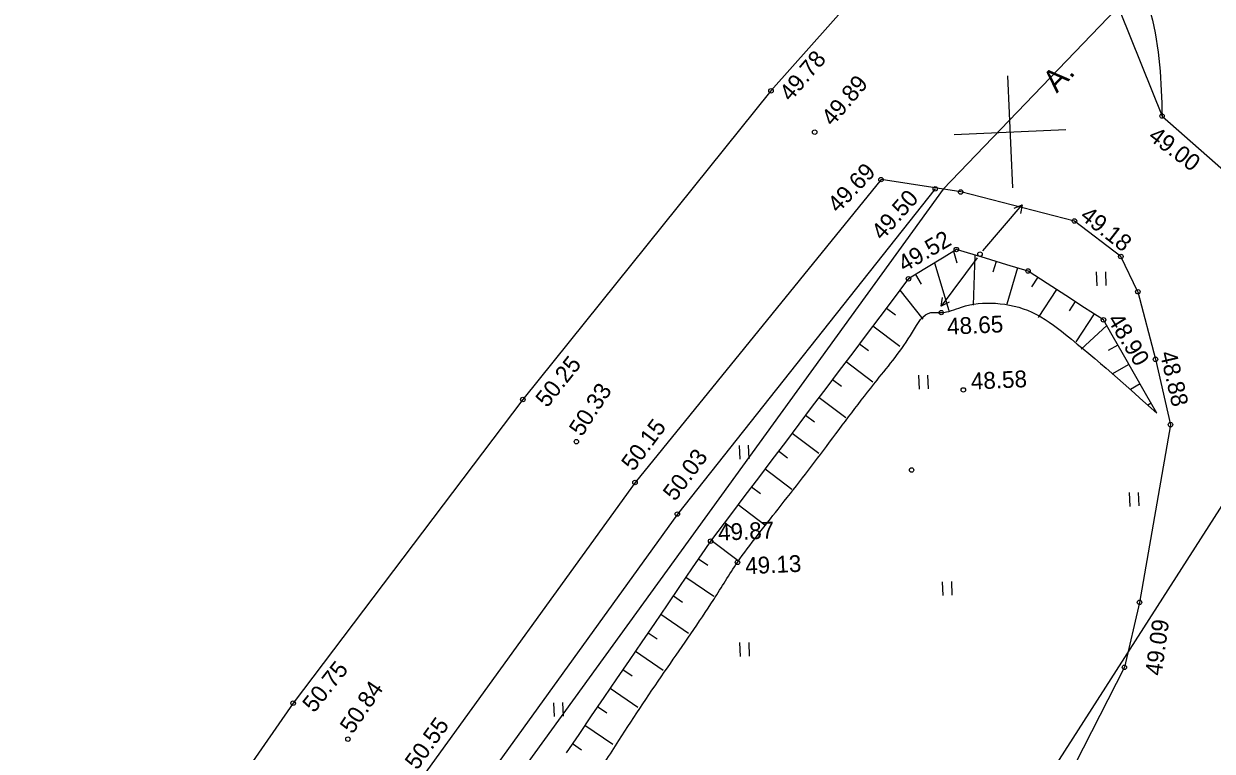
# Model space of a CAD drawing. Extents: x 641653 to 641999, y 6457621 to 6457927.
# Drawn here: x 641714 to 641767.1, y 6457802.3 to 6457834.8 of the extents above; entities that cross this region are included whole.
import ezdxf

# ---------------------------------------------------------------- set-up
doc = ezdxf.new("R2010")
doc.units = 0
for name, color, linetype in [('Level 12', 7, 'Continuous'), ('Level 15', 7, 'Continuous'), ('Level 17', 7, 'Continuous'), ('Level 30', 7, 'Continuous'), ('Level 31', 7, 'Continuous'), ('Level 41', 7, 'Continuous'), ('Level 42', 7, 'Continuous'), ('Level 54', 7, 'Continuous'), ('Level 58', 7, 'Continuous'), ('Level 59', 7, 'Continuous'), ('Level 61', 7, 'Continuous')]:
    doc.layers.add(name, color=color, linetype=linetype)

# ---------------------------------------------------------------- blocks, each defined once
blk = doc.blocks.new('KMNOOL')
at = {"layer": 'Level 12'}
for p, q in [((200, 0), (2900, 0)), ((2553.76, 176.18), (2900, 0)), ((2900, 0), (2553.76, -186.54))]:
    blk.add_line(p, q, dxfattribs=at)
blk = doc.blocks.new('KHEIN_')
at = {"layer": 'Level 41'}
for p, q in [((0, 620.11), (0, 0)), ((405.61, 608.83), (405.61, 0))]:
    blk.add_line(p, q, dxfattribs=at)

msp = doc.modelspace()

# ---------------------------------------------------------------- linework, layer by layer
at = {"layer": 'Level 15'}
msp.add_lwpolyline([(641742.688, 6457774.425), (641781.088, 6457834.366)], dxfattribs=at)
at = {"layer": 'Level 17'}
msp.add_lwpolyline([(641783.815, 6457857.283), (641755.113, 6457827.412), (641735.189, 6457799.913), (641724.513, 6457783.518), (641716.359, 6457765.265)], dxfattribs=at)
at = {"layer": 'Level 30'}
for p, q in [((641747.422, 6457831.8), (641747.422, 6457831.8)), ((641764.898, 6457830.674), (641764.898, 6457830.674)), ((641752.34, 6457827.837), (641752.34, 6457827.837)), ((641754.763, 6457827.426), (641754.763, 6457827.426)), ((641755.9, 6457827.285), (641755.9, 6457827.285)), ((641760.982, 6457825.986), (641760.982, 6457825.986)), ((641763.054, 6457824.402), (641763.054, 6457824.402)), ((641763.817, 6457822.827), (641763.817, 6457822.827)), ((641764.603, 6457819.809), (641764.603, 6457819.809)), ((641736.332, 6457818.012), (641736.332, 6457818.012)), ((641765.275, 6457816.889), (641765.275, 6457816.889)), ((641741.347, 6457814.306), (641741.347, 6457814.306)), ((641743.238, 6457812.896), (641743.238, 6457812.896)), ((641763.892, 6457808.952), (641763.892, 6457808.952)), ((641763.215, 6457806.05), (641763.215, 6457806.05)), ((641726.07, 6457804.449), (641726.07, 6457804.449))]:
    msp.add_line(p, q, dxfattribs=at)
for points in [[(641793.407, 6457880.069), (641779.34, 6457866.022), (641766.802, 6457853.588), (641747.422, 6457831.8), (641736.332, 6457818.012), (641726.07, 6457804.449), (641715.899, 6457789.782), (641705.557, 6457773.325), (641696.828, 6457758.271), (641689.239, 6457743.294), (641681.438, 6457727.752), (641680.783, 6457726.418)], [(641796.214, 6457874.16), (641783.743, 6457861.752), (641771.461, 6457849.692), (641762.932, 6457840.304), (641763.028, 6457835.328), (641764.898, 6457830.674), (641772.636, 6457823.859), (641777.213, 6457821.247), (641773.253, 6457811.295), (641773.302, 6457809.214), (641774.988, 6457805.08)], [(641763.817, 6457822.827), (641763.054, 6457824.402), (641760.982, 6457825.986), (641755.9, 6457827.285), (641752.34, 6457827.837), (641741.347, 6457814.306), (641731.684, 6457800.937), (641721.715, 6457785.861), (641718.283, 6457780.256), (641720.141, 6457775.917)], [(641754.763, 6457827.426), (641743.238, 6457812.896), (641733.456, 6457799.325), (641723.399, 6457784.601), (641720.701, 6457779.522)], [(641763.817, 6457822.827), (641764.603, 6457819.809)], [(641764.603, 6457819.809), (641765.275, 6457816.889), (641763.892, 6457808.952), (641763.215, 6457806.05), (641756.939, 6457793.741), (641748.237, 6457776.625), (641745.31, 6457777.683), (641742.482, 6457772.664), (641741.556, 6457771.764), (641740.767, 6457771.335), (641738.831, 6457770.799), (641733.935, 6457770.201), (641722.652, 6457774.17), (641721.487, 6457775.017)]]:
    msp.add_lwpolyline(points, dxfattribs=at)
msp.add_spline([(641764.943, 6457838.399), (641764.655, 6457838.001), (641764.458, 6457837.186), (641764.225, 6457836.007), (641764.389, 6457835.234), (641764.898, 6457830.674)], degree=3, dxfattribs=at)
at = {"layer": 'Level 31'}
for p, q in [((641749.375, 6457829.957), (641749.375, 6457829.957)), ((641755.031, 6457821.896), (641755.031, 6457821.896)), ((641738.726, 6457816.128), (641738.726, 6457816.128)), ((641745.925, 6457810.738), (641745.925, 6457810.738)), ((641728.515, 6457802.843), (641728.515, 6457802.843))]:
    msp.add_line(p, q, dxfattribs=at)
for centre in [(641749.375, 6457829.957), (641755.031, 6457821.896), (641738.726, 6457816.128), (641745.925, 6457810.738), (641728.515, 6457802.843)]:
    msp.add_circle(centre, 0.1, dxfattribs=at)
at = {"layer": 'Level 42'}
for p, q in [((641755.585, 6457824.637), (641755.728, 6457824.112)), ((641755.707, 6457824.711), (641755.707, 6457824.711)), ((641757.006, 6457824.322), (641756.049, 6457824.609)), ((641755.158, 6457824.377), (641754.304, 6457823.856)), ((641754.731, 6457824.116), (641755.367, 6457821.986)), ((641756.528, 6457824.466), (641756.454, 6457822.231)), ((641757.964, 6457824.035), (641757.006, 6457824.322)), ((641757.485, 6457824.179), (641757.342, 6457823.7)), ((641753.877, 6457823.596), (641754.137, 6457823.169)), ((641758.443, 6457823.892), (641757.959, 6457822.275)), ((641758.911, 6457823.752), (641758.911, 6457823.752)), ((641759.76, 6457823.202), (641758.921, 6457823.746)), ((641753.484, 6457823.298), (641752.882, 6457822.5)), ((641753.567, 6457823.407), (641753.567, 6457823.407)), ((641759.341, 6457823.474), (641759.069, 6457823.054)), ((641760.6, 6457822.659), (641759.76, 6457823.202)), ((641752.882, 6457822.5), (641752.28, 6457821.702)), ((641753.183, 6457822.899), (641754.206, 6457821.601)), ((641760.18, 6457822.931), (641759.365, 6457821.671)), ((641761.439, 6457822.116), (641760.6, 6457822.659)), ((641752.581, 6457822.101), (641752.98, 6457821.8)), ((641761.019, 6457822.387), (641760.748, 6457821.968)), ((641762.279, 6457821.573), (641761.439, 6457822.116)), ((641752.28, 6457821.702), (641751.677, 6457820.904)), ((641761.859, 6457821.844), (641761.044, 6457820.585)), ((641762.279, 6457821.573), (641762.279, 6457821.573)), ((641762.674, 6457820.881), (641762.279, 6457821.573)), ((641751.677, 6457820.904), (641751.075, 6457820.105)), ((641751.979, 6457821.303), (641753.176, 6457820.399)), ((641762.426, 6457821.315), (641761.278, 6457820.257)), ((641763.171, 6457820.013), (641762.674, 6457820.881)), ((641751.376, 6457820.505), (641751.775, 6457820.203)), ((641762.923, 6457820.447), (641762.489, 6457820.199)), ((641751.075, 6457820.105), (641750.473, 6457819.307)), ((641763.668, 6457819.146), (641763.171, 6457820.013)), ((641750.473, 6457819.307), (641749.871, 6457818.509)), ((641750.774, 6457819.706), (641751.971, 6457818.803)), ((641763.419, 6457819.579), (641762.65, 6457819.139)), ((641750.172, 6457818.908), (641750.571, 6457818.607)), ((641764.164, 6457818.278), (641763.668, 6457819.146)), ((641749.871, 6457818.509), (641749.268, 6457817.711)), ((641763.916, 6457818.712), (641763.482, 6457818.463)), ((641764.661, 6457817.41), (641764.164, 6457818.278)), ((641749.268, 6457817.711), (641748.666, 6457816.913)), ((641749.57, 6457818.11), (641750.767, 6457817.207)), ((641764.413, 6457817.844), (641764.259, 6457817.756)), ((641748.967, 6457817.312), (641749.366, 6457817.011)), ((641748.666, 6457816.913), (641748.064, 6457816.115)), ((641748.064, 6457816.115), (641747.462, 6457815.316)), ((641748.365, 6457816.514), (641749.562, 6457815.61)), ((641747.763, 6457815.716), (641748.162, 6457815.414)), ((641747.462, 6457815.316), (641746.859, 6457814.518)), ((641746.859, 6457814.518), (641746.257, 6457813.72)), ((641747.16, 6457814.917), (641748.358, 6457814.014)), ((641746.558, 6457814.119), (641746.957, 6457813.818)), ((641746.257, 6457813.72), (641745.655, 6457812.922)), ((641745.655, 6457812.922), (641745.052, 6457812.124)), ((641745.956, 6457813.321), (641747.153, 6457812.418)), ((641745.354, 6457812.523), (641745.753, 6457812.222)), ((641744.468, 6457811.313), (641743.904, 6457810.488)), ((641744.722, 6457811.686), (641744.722, 6457811.686)), ((641744.751, 6457811.725), (641745.949, 6457810.821)), ((641744.186, 6457810.9), (641744.598, 6457810.618)), ((641743.904, 6457810.488), (641743.34, 6457809.662)), ((641743.622, 6457810.075), (641744.86, 6457809.229)), ((641743.34, 6457809.662), (641742.776, 6457808.836)), ((641743.058, 6457809.249), (641743.47, 6457808.967)), ((641742.776, 6457808.836), (641742.212, 6457808.011)), ((641742.494, 6457808.423), (641743.732, 6457807.577)), ((641742.212, 6457808.011), (641741.648, 6457807.185)), ((641741.93, 6457807.598), (641742.342, 6457807.316)), ((641741.648, 6457807.185), (641741.084, 6457806.359)), ((641741.366, 6457806.772), (641742.604, 6457805.926)), ((641741.084, 6457806.359), (641740.52, 6457805.534)), ((641740.52, 6457805.534), (641739.956, 6457804.708)), ((641740.802, 6457805.946), (641741.214, 6457805.665)), ((641740.238, 6457805.121), (641741.476, 6457804.275)), ((641739.956, 6457804.708), (641739.392, 6457803.882)), ((641739.392, 6457803.882), (641738.828, 6457803.057)), ((641739.674, 6457804.295), (641740.086, 6457804.013)), ((641739.11, 6457803.47), (641740.348, 6457802.624)), ((641738.828, 6457803.057), (641738.264, 6457802.231)), ((641738.546, 6457802.644), (641738.958, 6457802.362))]:
    msp.add_line(p, q, dxfattribs=at)
for points in [[(641756.049, 6457824.609), (641755.707, 6457824.711), (641755.158, 6457824.377)], [(641754.304, 6457823.856), (641753.567, 6457823.407), (641753.484, 6457823.298)], [(641758.921, 6457823.746), (641758.911, 6457823.752), (641757.964, 6457824.035)], [(641745.052, 6457812.124), (641744.722, 6457811.686), (641744.468, 6457811.313)]]:
    msp.add_lwpolyline(points, dxfattribs=at)
msp.add_spline([(641750.747, 6457785.254), (641749.712, 6457785.015), (641748.599, 6457784.341), (641747.296, 6457783.27), (641746.771, 6457782.727), (641744.214, 6457780.766), (641741.585, 6457779.141), (641738.923, 6457777.099), (641738.5, 6457776.69), (641738.116, 6457776.272), (641737.239, 6457775.441), (641735.981, 6457774.527), (641735.164, 6457774.205), (641734.178, 6457774.187), (641731.913, 6457774.293), (641730.789, 6457774.706), (641729.625, 6457775.668), (641727.787, 6457777.249), (641727.072, 6457778.724), (641726.668, 6457780.213), (641726.701, 6457781.125), (641727.196, 6457782.306), (641728.311, 6457784.669), (641729.749, 6457787.359), (641730.928, 6457789.405), (641732.288, 6457791.519), (641733.021, 6457792.496), (641734.568, 6457793.303), (641736.109, 6457794.255), (641736.658, 6457795.917), (641736.599, 6457797.24), (641736.68, 6457797.679), (641739.308, 6457800.909), (641740.627, 6457802.788), (641742.793, 6457806.029), (641744.864, 6457809.085), (641745.925, 6457810.738), (641747.742, 6457813.12), (641749.902, 6457815.919), (641752.16, 6457818.879), (641753.752, 6457821.029), (641754.57, 6457821.898), (641755.031, 6457821.896), (641755.929, 6457822.139), (641757.454, 6457822.311), (641759.082, 6457821.916), (641760.582, 6457820.918), (641764.661, 6457817.41)], degree=3, dxfattribs=at)
at = {"layer": 'Level 54'}
for centre in [(641749.375, 6457829.957), (641755.9, 6457827.285), (641755.707, 6457824.711), (641756.761, 6457824.509), (641763.054, 6457824.402), (641758.911, 6457823.752), (641763.817, 6457822.827), (641755.031, 6457821.896), (641756.019, 6457818.442), (641736.332, 6457818.012), (641765.275, 6457816.889), (641738.726, 6457816.128), (641753.704, 6457814.863), (641745.925, 6457810.738), (641763.892, 6457808.952), (641728.515, 6457802.843)]:
    msp.add_circle(centre, 0.1, dxfattribs=at)
at = {"layer": 'Level 59'}
for centre in [(641747.422, 6457831.8), (641764.898, 6457830.674), (641752.34, 6457827.837), (641754.763, 6457827.426), (641760.982, 6457825.986), (641753.567, 6457823.407), (641762.279, 6457821.573), (641764.603, 6457819.809), (641741.347, 6457814.306), (641743.238, 6457812.896), (641744.722, 6457811.686), (641763.215, 6457806.05), (641726.07, 6457804.449)]:
    msp.add_circle(centre, 0.1, dxfattribs=at)
at = {"layer": 'Level 61'}
for p, q in [((641757.992, 6457832.468), (641758.216, 6457827.473)), ((641757.992, 6457832.468), (641758.216, 6457827.473)), ((641755.607, 6457829.858), (641760.601, 6457830.082)), ((641755.607, 6457829.858), (641760.601, 6457830.082))]:
    msp.add_line(p, q, dxfattribs=at)

# ---------------------------------------------------------------- block references
at = {"layer": 'Level 12', "yscale": 0.0009998950477206614}
for xscale, rotation in [(0.0009998950477206614, 49.30431107378275), (0.0009998950477206616, -126.65294430428116)]:
    msp.add_blockref('KMNOOL', (641756.761, 6457824.509), dxfattribs=dict(at, xscale=xscale, rotation=rotation))
at = {"layer": 'Level 41', "xscale": 0.0009998950477206612, "yscale": 0.0009998950477206618, "rotation": 2.5641054904371217}
for p in [(641761.987, 6457823.09), (641754.039, 6457818.476), (641746.024, 6457815.343), (641763.451, 6457813.24), (641755.103, 6457809.257), (641746.047, 6457806.533), (641737.734, 6457803.849)]:
    msp.add_blockref('KHEIN_', p, dxfattribs=at)

# ---------------------------------------------------------------- texts
at = {"layer": 'Level 31'}
for s, rotation, p in [('49.89', 49.5933, (641750.174, 6457830.184)), ('48.65', 2.5641, (641755.308, 6457820.907)), ('50.33', 57.0402, (641738.973, 6457816.322)), ('49.13', 2.5641, (641746.286, 6457810.208)), ('50.84', 55.7973, (641728.721, 6457803.033))]:
    msp.add_text(s, height=0.7499, rotation=rotation, dxfattribs=at).set_placement(p)
at = {"layer": 'Level 58'}
msp.add_text('A.', height=0.9999, rotation=46.3771, dxfattribs=at).set_placement((641760.191, 6457831.671))
at = {"layer": 'Level 59'}
for s, rotation, p in [('49.78', 49.4266, (641748.297, 6457831.287)), ('49.00', 323.0629, (641764.233, 6457829.668)), ('49.69', 46.5738, (641750.418, 6457826.31)), ('49.50', 48.3974, (641752.394, 6457825.085)), ('49.18', 321.9481, (641761.187, 6457826.118)), ('49.52', 30.3003, (641753.381, 6457823.685)), ('48.90', 301.3622, (641762.433, 6457821.578)), ('50.25', 51.5048, (641737.421, 6457817.612)), ('48.88', 283.0103, (641764.796, 6457820.087)), ('48.58', 2.5641, (641756.369, 6457818.457)), ('50.15', 53.3715, (641741.275, 6457814.768)), ('50.03', 53.3332, (641743.135, 6457813.433)), ('49.87', 2.5641, (641745.072, 6457811.702)), ('49.09', 82.296, (641764.879, 6457805.65)), ('50.75', 51.3929, (641727.004, 6457803.983)), ('50.55', 54.3745, (641731.611, 6457801.425))]:
    msp.add_text(s, height=0.7499, rotation=rotation, dxfattribs=at).set_placement(p)

doc.saveas('drawing.dxf')
